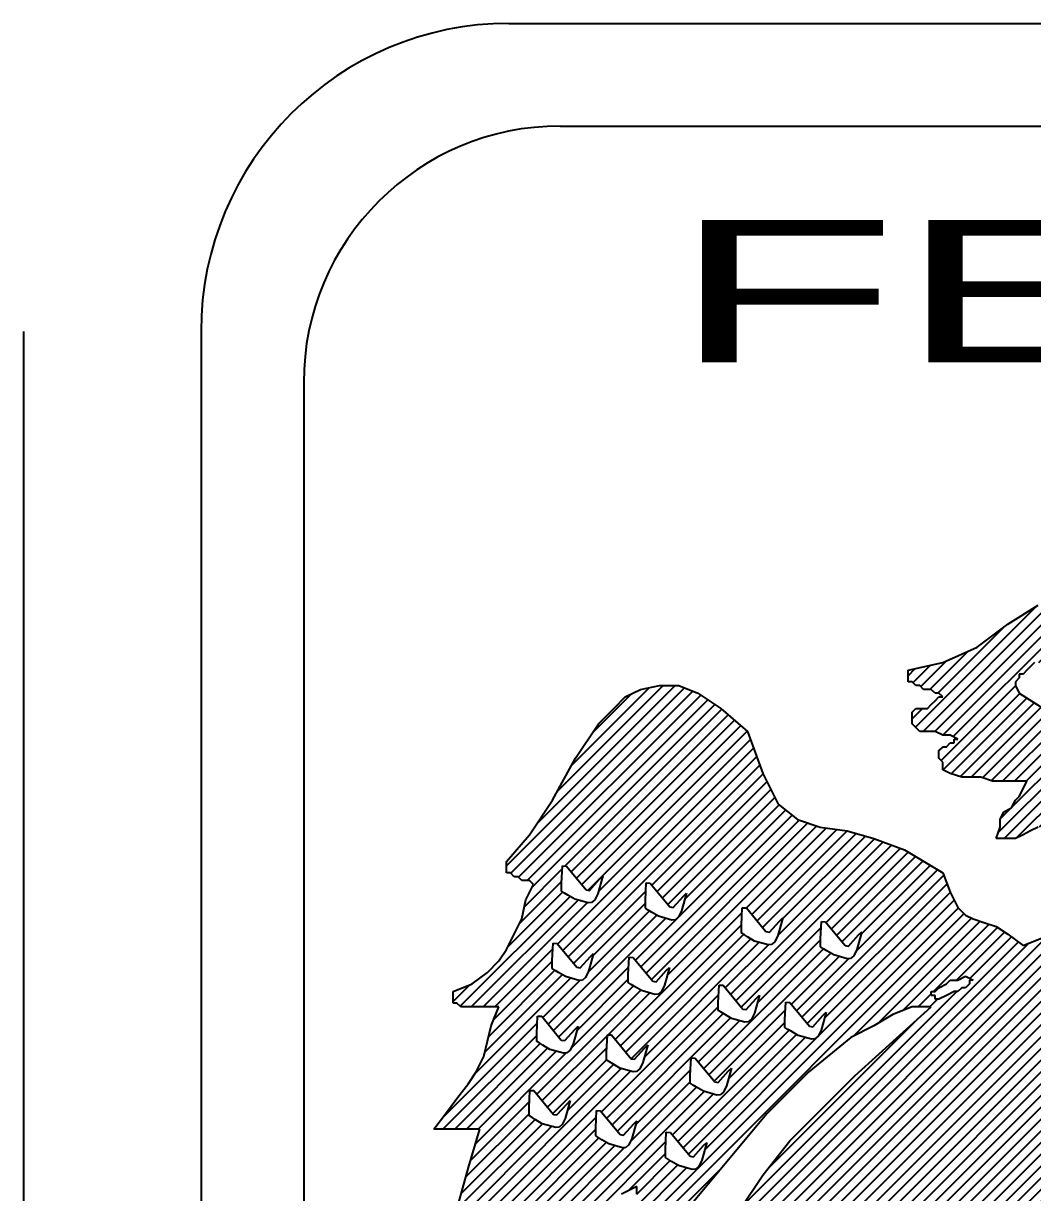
# Model space of a CAD drawing. Header units: millimetres. Extents: x -90 to 45, y 1085 to 1175.
# Drawn here: x 31.46 to 34.929, y 1156.19 to 1160.209 of the extents above; entities that cross this region are included whole.
import ezdxf
from ezdxf.enums import TextEntityAlignment as Align

# ---------------------------------------------------------------- set-up
doc = ezdxf.new("R2010")
doc.units = ezdxf.units.MM
doc.linetypes.add('ACAD_ISO04W100', pattern=[30, 24, -3, 0, -3])
doc.layers.add('CUADRO DE DATOS', color=254, linetype='Continuous')
doc.layers.add('Eje', color=30, linetype='ACAD_ISO04W100')
doc.styles.get("Standard").update_dxf_attribs({"font": 'STENCIL.TTF', "height": 0.1})

msp = doc.modelspace()

# ---------------------------------------------------------------- hatches: boundary and pattern name
at = {"layer": 'Eje'}
h = msp.add_hatch(dxfattribs=at)
h.set_pattern_fill('ANSI31', color=256, scale=0.009, style=0)
h.set_pattern_definition([(45, (28.691209, 1153.48995), (-0.02020558, 0.02020558), [])])
h.paths.add_polyline_path([(35.606, 1156.2105), (35.7112, 1156.342), (35.7901, 1156.4866), (35.8295, 1156.6313), (35.8427, 1156.7627), (35.8295, 1156.8942), (35.7901, 1157.0257), (35.7375, 1157.144), (35.6586, 1157.2624), (35.5534, 1157.3807), (35.4482, 1157.499), (35.3168, 1157.6042), (35.1721, 1157.7094), (35.0275, 1157.8146), (34.8829, 1157.9066), (34.8697, 1157.9329), (34.8697, 1157.9461), (34.8829, 1157.9592), (34.8829, 1157.9724), (34.896, 1157.9724), (34.9092, 1157.9855), (34.9223, 1157.9987), (34.9355, 1158.0118), (34.9749, 1158.0118), (35.0144, 1158.0118), (35.0407, 1158.025), (35.0669, 1158.0381), (35.0932, 1158.0513), (35.1195, 1158.0776), (35.159, 1158.1038), (35.1984, 1158.1433), (35.2116, 1158.1301), (35.2247, 1158.1301), (35.251, 1158.117), (35.2642, 1158.117), (35.2905, 1158.117), (35.3036, 1158.117), (35.3168, 1158.1301), (35.3168, 1158.1564), (35.2773, 1158.209), (35.2247, 1158.2485), (35.1853, 1158.2616), (35.1327, 1158.2748), (35.0407, 1158.2485), (34.9486, 1158.209), (34.8434, 1158.1433), (34.7382, 1158.0644), (34.6199, 1158.0118), (34.5016, 1157.9855), (34.5016, 1157.9724), (34.5016, 1157.9592), (34.5016, 1157.9461), (34.5147, 1157.9461), (34.5279, 1157.9329), (34.541, 1157.9329), (34.5542, 1157.9198), (34.5805, 1157.9198), (34.5936, 1157.9066), (34.6068, 1157.9066), (34.6199, 1157.8935), (34.6068, 1157.8935), (34.5936, 1157.8803), (34.5805, 1157.8672), (34.5673, 1157.854), (34.5542, 1157.854), (34.5279, 1157.854), (34.5147, 1157.8409), (34.5147, 1157.8277), (34.5147, 1157.8146), (34.5147, 1157.8014), (34.5279, 1157.7883), (34.541, 1157.7751), (34.5542, 1157.7751), (34.5805, 1157.7751), (34.5936, 1157.7751), (34.6199, 1157.762), (34.6331, 1157.762), (34.6462, 1157.762), (34.6725, 1157.7489), (34.6594, 1157.7489), (34.6594, 1157.7357), (34.6462, 1157.7357), (34.6331, 1157.7226), (34.6199, 1157.7226), (34.6068, 1157.7094), (34.6068, 1157.6963), (34.6068, 1157.6831), (34.6199, 1157.67), (34.6199, 1157.6568), (34.6199, 1157.6437), (34.6462, 1157.6305), (34.6857, 1157.6174), (34.7119, 1157.6174), (34.7514, 1157.6174), (34.7908, 1157.6042), (34.8303, 1157.6042), (34.8697, 1157.6042), (34.9092, 1157.6042), (34.896, 1157.5779), (34.8829, 1157.5516), (34.8697, 1157.5385), (34.8566, 1157.5122), (34.8303, 1157.499), (34.8171, 1157.4727), (34.8171, 1157.4464), (34.804, 1157.407), (34.8303, 1157.407), (34.8697, 1157.407), (34.896, 1157.4201), (34.9223, 1157.4333), (34.9486, 1157.4464), (34.9881, 1157.4596), (35.0144, 1157.4596), (35.0538, 1157.4727), (35.0538, 1157.4464), (35.0407, 1157.4333), (35.0407, 1157.407), (35.0275, 1157.3807), (35.0275, 1157.3544), (35.0144, 1157.3281), (35.0012, 1157.3018), (34.9881, 1157.2624), (35.0012, 1157.2492), (35.0144, 1157.2361), (35.0275, 1157.2361), (35.0407, 1157.2361), (35.0538, 1157.2492), (35.0669, 1157.2624), (35.0932, 1157.2887), (35.1064, 1157.315), (35.1327, 1157.3281), (35.1458, 1157.3413), (35.1721, 1157.3544), (35.1984, 1157.3544), (35.1853, 1157.2887), (35.159, 1157.2361), (35.1327, 1157.1835), (35.1064, 1157.1572), (35.0669, 1157.1177), (35.0144, 1157.0914), (34.9618, 1157.0652), (34.896, 1157.0389), (34.8434, 1157.0783), (34.804, 1157.1046), (34.7645, 1157.1177), (34.7251, 1157.1309), (34.6988, 1157.144), (34.6725, 1157.1703), (34.6462, 1157.2229), (34.6199, 1157.2887), (34.4884, 1157.3676), (34.3832, 1157.407), (34.2912, 1157.4333), (34.1992, 1157.4464), (34.1203, 1157.4727), (34.0545, 1157.5253), (34.002, 1157.6305), (33.9494, 1157.7751), (33.8573, 1157.854), (33.7784, 1157.9066), (33.7127, 1157.9329), (33.647, 1157.9329), (33.5812, 1157.9198), (33.5286, 1157.8935), (33.4892, 1157.854), (33.4366, 1157.8014), (33.3577, 1157.6831), (33.2788, 1157.5385), (33.1999, 1157.4201), (33.121, 1157.3281), (33.121, 1157.315), (33.121, 1157.3018), (33.121, 1157.2887), (33.1342, 1157.2887), (33.1473, 1157.2755), (33.1605, 1157.2755), (33.1736, 1157.2624), (33.1868, 1157.2624), (33.1999, 1157.2624), (33.2131, 1157.2492), (33.1868, 1157.1966), (33.1736, 1157.1309), (33.1473, 1157.0783), (33.121, 1157.0257), (33.0947, 1156.9863), (33.0553, 1156.9468), (33.0027, 1156.9074), (32.937, 1156.8811), (32.937, 1156.8679), (32.937, 1156.8548), (32.937, 1156.8416), (32.9501, 1156.8416), (32.9633, 1156.8285), (32.9764, 1156.8285), (32.9896, 1156.8285), (33.0027, 1156.8285), (33.029, 1156.8285), (33.0553, 1156.8285), (33.0947, 1156.8285), (33.0684, 1156.7627), (33.0553, 1156.7102), (33.0421, 1156.6576), (33.0158, 1156.605), (32.9896, 1156.5655), (32.9501, 1156.5129), (32.9107, 1156.4603), (32.8712, 1156.4077), (32.8844, 1156.4077), (32.9107, 1156.4077), (32.9238, 1156.4077), (32.9501, 1156.4077), (32.9633, 1156.4077), (32.9896, 1156.4077), (33.0027, 1156.4077), (33.029, 1156.4077), (32.9896, 1156.2763), (32.9501, 1156.1316), (32.9238, 1156.0002), (32.8844, 1155.8687), (32.8712, 1155.724), (32.8581, 1155.5794), (32.8449, 1155.4348), (32.8449, 1155.277), (32.8712, 1155.3428), (32.9107, 1155.4479), (32.9501, 1155.5663), (33.0158, 1155.6978), (33.0684, 1155.8292), (33.1342, 1155.9344), (33.1868, 1156.0133), (33.2394, 1156.0396), (33.2394, 1156.0002), (33.2262, 1155.9607), (33.2262, 1155.9213), (33.2262, 1155.8818), (33.2262, 1155.8292), (33.2262, 1155.7898), (33.2262, 1155.7503), (33.2394, 1155.6978), (33.2657, 1155.7635), (33.292, 1155.8292), (33.3314, 1155.9081), (33.3708, 1156.0002), (33.4103, 1156.079), (33.4629, 1156.1448), (33.5155, 1156.1842), (33.5681, 1156.2105), (33.5681, 1156.1842), (33.5549, 1156.1448), (33.5549, 1156.1053), (33.5549, 1156.0659), (33.5549, 1156.0265), (33.5681, 1155.987), (33.5681, 1155.9476), (33.5812, 1155.895), (33.6601, 1156.0133), (33.7521, 1156.1448), (33.8836, 1156.3026), (34.0151, 1156.4603), (34.1597, 1156.605), (34.3044, 1156.7233), (34.3832, 1156.7627), (34.449, 1156.8022), (34.5147, 1156.8285), (34.5805, 1156.8285), (34.3175, 1156.5918), (34.094, 1156.3683), (34.002, 1156.25), (33.9231, 1156.1316), (33.8573, 1156.0133), (33.7916, 1155.8818), (33.7521, 1155.7503), (33.7258, 1155.6189), (33.7127, 1155.4742), (33.7258, 1155.3296), (33.739, 1155.1718), (33.7784, 1155.0141), (33.8442, 1154.8431), (33.9231, 1154.6591), (34.0151, 1154.5276), (34.1203, 1154.4224), (34.2255, 1154.3304), (34.3438, 1154.2646), (34.4621, 1154.1989), (34.6068, 1154.1594), (34.7645, 1154.1068), (34.9355, 1154.0805), (35.0669, 1154.0805), (35.1721, 1154.0805), (35.2773, 1154.1068), (35.3694, 1154.12), (35.4614, 1154.1594), (35.5666, 1154.212), (35.6718, 1154.2646), (35.7901, 1154.3435), (35.869, 1154.3435), (35.9479, 1154.3566), (36.0399, 1154.3829), (36.1188, 1154.4092), (36.2108, 1154.4487), (36.2766, 1154.4881), (36.3555, 1154.5407), (36.4212, 1154.5933), (36.4738, 1154.6591), (36.5132, 1154.7248), (36.5395, 1154.7905), (36.5527, 1154.8563), (36.5527, 1154.9352), (36.5264, 1155.0141), (36.4869, 1155.0929), (36.4212, 1155.1718), (36.403, 1155.1815), (36.2348, 1155.1209), (36.1714, 1155.0798), (36.0925, 1155.0141), (36.0005, 1154.9483), (35.8953, 1154.8826), (35.8032, 1154.83), (35.7112, 1154.7905), (35.6455, 1154.7642), (35.6455, 1154.7511), (35.6323, 1154.7379), (35.6323, 1154.7248), (35.6323, 1154.7116), (35.6455, 1154.7116), (35.6586, 1154.6985), (35.6849, 1154.6985), (35.6981, 1154.6854), (35.7244, 1154.6854), (35.7506, 1154.6854), (35.7769, 1154.6722), (35.8032, 1154.6722), (35.7769, 1154.6065), (35.7375, 1154.5407), (35.6849, 1154.4881), (35.6192, 1154.4618), (35.5534, 1154.4355), (35.4745, 1154.4092), (35.3956, 1154.3961), (35.3168, 1154.3961), (35.1458, 1154.4092), (34.9749, 1154.4487), (34.8303, 1154.4881), (34.7251, 1154.5407), (34.6068, 1154.6459), (34.5279, 1154.7642), (34.4621, 1154.8694), (34.4358, 1154.9746), (34.4227, 1155.0798), (34.4358, 1155.1718), (34.4753, 1155.277), (34.5147, 1155.3691), (34.5805, 1155.4479), (34.6594, 1155.54), (34.7514, 1155.6189), (34.8434, 1155.6978), (35.0538, 1155.8161), (35.2773, 1155.9213), (35.4614, 1156.0659)])
h.paths.add_polyline_path([(34.7119, 1156.9074), (34.6988, 1156.8942), (34.6857, 1156.8942), (34.6725, 1156.8811), (34.6594, 1156.8811), (34.6331, 1156.8679), (34.6068, 1156.8548), (34.5936, 1156.8548), (34.5936, 1156.8679), (34.5805, 1156.8679), (34.5805, 1156.8811), (34.5936, 1156.8811), (34.6068, 1156.8942), (34.6331, 1156.9074), (34.6462, 1156.9205), (34.6594, 1156.9205), (34.6725, 1156.9205), (34.6988, 1156.9337), (34.7251, 1156.9205), (34.7119, 1156.9205)], flags=16)
h.paths.add_polyline_path([(34.2021, 1156.7487), (34.1917, 1156.7273), (34.1807, 1156.7182), (34.1691, 1156.7169), (34.1226, 1156.73), (34.0987, 1156.7444), (34.0877, 1156.7511), (34.0775, 1156.7574), (34.0775, 1156.7666), (34.0775, 1156.7758), (34.0775, 1156.785), (34.0803, 1156.8445), (34.0944, 1156.8439), (34.1618, 1156.7621), (34.1734, 1156.7603), (34.2082, 1156.7988), (34.2192, 1156.8097)], flags=16)
h.paths.add_polyline_path([(34.3143, 1157.0042), (34.3033, 1156.995), (34.2917, 1156.9938), (34.2452, 1157.0069), (34.2212, 1157.0212), (34.2102, 1157.028), (34.2001, 1157.0343), (34.2001, 1157.0435), (34.2001, 1157.0527), (34.2001, 1157.0619), (34.2029, 1157.1214), (34.217, 1157.1208), (34.2844, 1157.039), (34.296, 1157.0372), (34.3308, 1157.0756), (34.3418, 1157.0866), (34.3247, 1157.0256)], flags=16)
h.paths.add_polyline_path([(33.9729, 1156.8073), (33.9625, 1156.7859), (33.9515, 1156.7767), (33.9399, 1156.7755), (33.8935, 1156.7886), (33.8695, 1156.8029), (33.8585, 1156.8097), (33.8484, 1156.816), (33.8484, 1156.8252), (33.8484, 1156.8344), (33.8484, 1156.8436), (33.8512, 1156.9031), (33.8652, 1156.9025), (33.9326, 1156.8207), (33.9442, 1156.8189), (33.979, 1156.8573), (33.99, 1156.8683)], flags=16)
h.paths.add_polyline_path([(34.0425, 1157.0521), (34.0315, 1157.0429), (34.0199, 1157.0417), (33.9734, 1157.0548), (33.9494, 1157.0692), (33.9384, 1157.0759), (33.9283, 1157.0822), (33.9283, 1157.0914), (33.9283, 1157.1006), (33.9283, 1157.1098), (33.9311, 1157.1693), (33.9452, 1157.1687), (34.0125, 1157.0869), (34.0242, 1157.0851), (34.059, 1157.1235), (34.07, 1157.1345), (34.0529, 1157.0735)], flags=16)
h.paths.add_polyline_path([(33.8941, 1156.6181), (33.877, 1156.557), (33.8666, 1156.5356), (33.8556, 1156.5265), (33.844, 1156.5253), (33.7975, 1156.5383), (33.7736, 1156.5527), (33.7626, 1156.5594), (33.7524, 1156.5658), (33.7524, 1156.575), (33.7524, 1156.5842), (33.7524, 1156.5934), (33.7552, 1156.6528), (33.7693, 1156.6522), (33.8367, 1156.5704), (33.8483, 1156.5686), (33.8831, 1156.6071)], flags=16)
h.paths.add_polyline_path([(33.8088, 1156.3625), (33.7917, 1156.3014), (33.7813, 1156.2801), (33.7703, 1156.2709), (33.7587, 1156.2697), (33.7122, 1156.2828), (33.6883, 1156.2971), (33.6773, 1156.3039), (33.6672, 1156.3102), (33.6672, 1156.3194), (33.6672, 1156.3286), (33.6672, 1156.3378), (33.6699, 1156.3973), (33.684, 1156.3967), (33.7514, 1156.3149), (33.763, 1156.313), (33.7978, 1156.3515)], flags=16)
h.paths.add_polyline_path([(33.6638, 1156.9031), (33.6534, 1156.8817), (33.6424, 1156.8726), (33.6308, 1156.8713), (33.5843, 1156.8844), (33.5604, 1156.8988), (33.5494, 1156.9055), (33.5392, 1156.9118), (33.5392, 1156.921), (33.5392, 1156.9302), (33.5392, 1156.9394), (33.542, 1156.9989), (33.5561, 1156.9983), (33.6235, 1156.9165), (33.6351, 1156.9147), (33.6699, 1156.9532), (33.6809, 1156.9642)], flags=16)
h.paths.add_polyline_path([(33.6063, 1156.6979), (33.5892, 1156.6369), (33.5788, 1156.6155), (33.5678, 1156.6064), (33.5562, 1156.6051), (33.5097, 1156.6182), (33.4857, 1156.6326), (33.4747, 1156.6393), (33.4646, 1156.6456), (33.4646, 1156.6548), (33.4646, 1156.664), (33.4646, 1156.6732), (33.4674, 1156.7327), (33.4815, 1156.7321), (33.5489, 1156.6503), (33.5605, 1156.6485), (33.5953, 1156.6869)], flags=16)
h.paths.add_polyline_path([(33.569, 1156.437), (33.5519, 1156.376), (33.5415, 1156.3546), (33.5305, 1156.3455), (33.5189, 1156.3442), (33.4724, 1156.3573), (33.4484, 1156.3717), (33.4374, 1156.3784), (33.4273, 1156.3847), (33.4273, 1156.3939), (33.4273, 1156.4031), (33.4273, 1156.4123), (33.4301, 1156.4718), (33.4442, 1156.4712), (33.5115, 1156.3894), (33.5232, 1156.3876), (33.558, 1156.4261)], flags=16)
h.paths.add_polyline_path([(33.7224, 1157.1587), (33.712, 1157.1373), (33.701, 1157.1281), (33.6894, 1157.1269), (33.643, 1157.14), (33.619, 1157.1544), (33.608, 1157.1611), (33.5979, 1157.1674), (33.5979, 1157.1766), (33.5979, 1157.1858), (33.5979, 1157.195), (33.6007, 1157.2545), (33.6147, 1157.2539), (33.6821, 1157.1721), (33.6937, 1157.1703), (33.7285, 1157.2087), (33.7395, 1157.2197)], flags=16)
h.paths.add_polyline_path([(35.0407, 1158.0776), (35.0407, 1158.0907), (35.0407, 1158.1038), (35.0407, 1158.117), (35.0538, 1158.117), (35.0538, 1158.1301), (35.0538, 1158.1433), (35.0669, 1158.1433), (35.0669, 1158.1564), (35.0801, 1158.1564), (35.0932, 1158.1564), (35.1064, 1158.1564), (35.1195, 1158.1564), (35.1064, 1158.1433), (35.1064, 1158.1301), (35.0932, 1158.117), (35.0932, 1158.1038), (35.0801, 1158.1038), (35.0669, 1158.0907), (35.0538, 1158.0907)], flags=16)
h.paths.add_polyline_path([(36.2371, 1155.0141), (36.2634, 1155.0272), (36.2897, 1155.0403), (36.316, 1155.0666), (36.3423, 1155.0798), (36.3686, 1155.0798), (36.3949, 1155.0798), (36.4212, 1155.0535), (36.4343, 1155.0141), (36.4081, 1155.0009), (36.3949, 1154.9746), (36.3686, 1154.9615), (36.3423, 1154.9483), (36.3292, 1154.9352), (36.3029, 1154.922), (36.2766, 1154.9089), (36.2503, 1154.9089), (36.2371, 1154.9352), (36.2371, 1154.9483), (36.224, 1154.9615), (36.224, 1154.9746), (36.2371, 1154.9746), (36.2371, 1154.9878), (36.2371, 1155.0009)], flags=16)
h.paths.add_polyline_path([(33.3665, 1156.7618), (33.3494, 1156.7008), (33.339, 1156.6794), (33.328, 1156.6702), (33.3163, 1156.669), (33.2699, 1156.6821), (33.2459, 1156.6965), (33.2349, 1156.7032), (33.2248, 1156.7095), (33.2248, 1156.7187), (33.2248, 1156.7279), (33.2248, 1156.7371), (33.2276, 1156.7966), (33.2416, 1156.796), (33.309, 1156.7142), (33.3206, 1156.7124), (33.3555, 1156.7508)], flags=16)
h.paths.add_polyline_path([(33.3398, 1156.5063), (33.3227, 1156.4452), (33.3123, 1156.4238), (33.3013, 1156.4147), (33.2897, 1156.4135), (33.2432, 1156.4265), (33.2193, 1156.4409), (33.2083, 1156.4476), (33.1981, 1156.4539), (33.1981, 1156.4631), (33.1981, 1156.4723), (33.1981, 1156.4816), (33.2009, 1156.541), (33.215, 1156.5404), (33.2824, 1156.4586), (33.294, 1156.4568), (33.3288, 1156.4953)], flags=16)
h.paths.add_polyline_path([(33.4026, 1156.951), (33.3923, 1156.9296), (33.3813, 1156.9205), (33.3696, 1156.9193), (33.3232, 1156.9323), (33.2992, 1156.9467), (33.2882, 1156.9534), (33.2781, 1156.9598), (33.2781, 1156.969), (33.2781, 1156.9782), (33.2781, 1156.9874), (33.2809, 1157.0468), (33.2949, 1157.0462), (33.3623, 1156.9644), (33.3739, 1156.9626), (33.4088, 1157.0011), (33.4198, 1157.0121)], flags=16)
h.paths.add_polyline_path([(33.4346, 1157.2172), (33.4242, 1157.1959), (33.4132, 1157.1867), (33.4016, 1157.1855), (33.3551, 1157.1986), (33.3312, 1157.2129), (33.3202, 1157.2196), (33.3101, 1157.226), (33.3101, 1157.2352), (33.3101, 1157.2444), (33.3101, 1157.2536), (33.3128, 1157.3131), (33.3269, 1157.3124), (33.3943, 1157.2307), (33.4059, 1157.2288), (33.4407, 1157.2673), (33.4517, 1157.2783)], flags=16)
h.paths.add_polyline_path([(36.0793, 1154.7642), (36.0925, 1154.7642), (36.1056, 1154.7642), (36.1188, 1154.7642), (36.1319, 1154.7642), (36.1188, 1154.7379), (36.1056, 1154.6985), (36.1056, 1154.6722), (36.0925, 1154.6459), (36.0925, 1154.6196), (36.0793, 1154.5933), (36.0793, 1154.5539), (36.0793, 1154.5013), (36.0925, 1154.5013), (36.0925, 1154.4881), (36.1056, 1154.4881), (36.1056, 1154.475), (36.1056, 1154.4618), (36.1056, 1154.4487), (36.1056, 1154.4355), (36.0925, 1154.4355), (36.0662, 1154.4224), (36.0531, 1154.4224), (36.0399, 1154.4224), (36.0268, 1154.4224), (36.0136, 1154.4224), (36.0005, 1154.4224), (35.9873, 1154.4224), (35.9742, 1154.4224), (35.961, 1154.4224), (35.961, 1154.4355), (35.9479, 1154.4355), (35.9347, 1154.4355), (35.9216, 1154.4487), (35.9216, 1154.4881), (35.9347, 1154.5407), (35.9479, 1154.5802), (35.9742, 1154.6065), (35.9873, 1154.6459), (36.0136, 1154.6854), (36.0399, 1154.7116), (36.0662, 1154.7511), (36.0793, 1154.7511)], flags=16)
h.paths.add_polyline_path([(36.3762, 1154.8341), (36.4606, 1154.8957), (36.4738, 1154.8957), (36.4869, 1154.9089), (36.5001, 1154.9089), (36.5132, 1154.9089), (36.5132, 1154.8957), (36.5132, 1154.8694), (36.5001, 1154.8563), (36.5001, 1154.8431), (36.4224, 1154.7451), (36.2882, 1154.5947), (36.2572, 1154.5895), (36.2456, 1154.614), (36.2376, 1154.6693), (36.2805, 1154.7484)], flags=16)

# ---------------------------------------------------------------- linework, layer by layer
at = {"layer": 'CUADRO DE DATOS'}
for p, q in [((33.1291, 1160.2088), (37.6169, 1160.2088)), ((33.3055, 1159.8559), (37.4404, 1159.8559)), ((31.4599, 1159.1503), (31.4599, 1153.2945)), ((32.0706, 1159.1503), (32.0706, 1153.2945)), ((32.4234, 1158.9739), (32.4234, 1153.4709))]:
    msp.add_line(p, q, dxfattribs=at)
for centre, radius in [((33.1291, 1159.1503), 1.0585), ((33.3055, 1158.9739), 0.8821)]:
    msp.add_arc(centre, radius, 90, 180, dxfattribs=at)
at = {"layer": 'Eje'}
for points in [[(34.9486, 1157.4464), (34.9223, 1157.4333), (34.896, 1157.4201), (34.8697, 1157.407), (34.8303, 1157.407), (34.804, 1157.407), (34.8171, 1157.4464), (34.8171, 1157.4727), (34.8303, 1157.499), (34.8566, 1157.5122), (34.8697, 1157.5385), (34.8829, 1157.5516), (34.896, 1157.5779), (34.9092, 1157.6042), (34.8697, 1157.6042), (34.8303, 1157.6042), (34.7908, 1157.6042), (34.7514, 1157.6174), (34.7119, 1157.6174), (34.6857, 1157.6174), (34.6462, 1157.6305), (34.6199, 1157.6437), (34.6199, 1157.6568), (34.6199, 1157.67), (34.6199, 1157.67), (34.6068, 1157.6831), (34.6068, 1157.6831), (34.6068, 1157.6963), (34.6068, 1157.7094), (34.6068, 1157.7094), (34.6199, 1157.7226), (34.6331, 1157.7226), (34.6462, 1157.7357), (34.6594, 1157.7357), (34.6594, 1157.7357), (34.6594, 1157.7357), (34.6594, 1157.7489), (34.6725, 1157.7489), (34.6462, 1157.762), (34.6331, 1157.762), (34.6199, 1157.762), (34.5936, 1157.7751), (34.5805, 1157.7751), (34.5542, 1157.7751), (34.541, 1157.7751), (34.5279, 1157.7883), (34.5279, 1157.7883), (34.5147, 1157.8014), (34.5147, 1157.8014), (34.5147, 1157.8146), (34.5147, 1157.8277), (34.5147, 1157.8277), (34.5147, 1157.8409), (34.5147, 1157.8409), (34.5279, 1157.854), (34.5542, 1157.854), (34.5673, 1157.854), (34.5805, 1157.8672), (34.5805, 1157.8672), (34.5936, 1157.8803), (34.6068, 1157.8935), (34.6199, 1157.8935), (34.6068, 1157.9066), (34.5936, 1157.9066), (34.5805, 1157.9198), (34.5542, 1157.9198), (34.541, 1157.9329), (34.5279, 1157.9329), (34.5147, 1157.9461), (34.5016, 1157.9461), (34.5016, 1157.9592), (34.5016, 1157.9592), (34.5016, 1157.9724), (34.5016, 1157.9724), (34.5016, 1157.9724), (34.5016, 1157.9855), (34.5016, 1157.9855), (34.5016, 1157.9855), (34.6199, 1158.0118), (34.7382, 1158.0644), (34.8434, 1158.1433), (34.9486, 1158.209)], [(34.9355, 1158.0118), (34.9223, 1157.9987), (34.9092, 1157.9855), (34.896, 1157.9724), (34.8829, 1157.9724), (34.8829, 1157.9592), (34.8697, 1157.9461), (34.8697, 1157.9329), (34.8829, 1157.9066), (35.0275, 1157.8146)], [(32.9501, 1156.1316), (32.9896, 1156.2763), (33.029, 1156.4077), (33.0027, 1156.4077), (32.9896, 1156.4077), (32.9633, 1156.4077), (32.9501, 1156.4077), (32.9238, 1156.4077), (32.9107, 1156.4077), (32.8844, 1156.4077), (32.8712, 1156.4077), (32.9107, 1156.4603), (32.9501, 1156.5129), (32.9896, 1156.5655), (33.0158, 1156.605), (33.0421, 1156.6576), (33.0553, 1156.7102), (33.0684, 1156.7627), (33.0947, 1156.8285), (33.0553, 1156.8285), (33.029, 1156.8285), (33.0027, 1156.8285), (32.9896, 1156.8285), (32.9764, 1156.8285), (32.9633, 1156.8285), (32.9501, 1156.8416), (32.937, 1156.8416), (32.937, 1156.8548), (32.937, 1156.8548), (32.937, 1156.8679), (32.937, 1156.8679), (32.937, 1156.8679), (32.937, 1156.8811), (32.937, 1156.8811), (32.937, 1156.8811), (33.0027, 1156.9074), (33.0553, 1156.9468), (33.0947, 1156.9863), (33.121, 1157.0257), (33.1473, 1157.0783), (33.1736, 1157.1309), (33.1868, 1157.1966), (33.2131, 1157.2492), (33.1999, 1157.2624), (33.1868, 1157.2624), (33.1736, 1157.2624), (33.1605, 1157.2755), (33.1473, 1157.2755), (33.1342, 1157.2887), (33.1342, 1157.2887), (33.121, 1157.2887), (33.121, 1157.3018), (33.121, 1157.3018), (33.121, 1157.3018), (33.121, 1157.315), (33.121, 1157.315), (33.121, 1157.3281), (33.121, 1157.3281), (33.121, 1157.3281), (33.1999, 1157.4201), (33.2788, 1157.5385), (33.3577, 1157.6831), (33.4366, 1157.8014), (33.4892, 1157.854), (33.5286, 1157.8935), (33.5812, 1157.9198), (33.647, 1157.9329), (33.7127, 1157.9329), (33.7784, 1157.9066), (33.8573, 1157.854), (33.9494, 1157.7751), (34.002, 1157.6305), (34.0545, 1157.5253), (34.1203, 1157.4727), (34.1992, 1157.4464), (34.2912, 1157.4333), (34.3832, 1157.407), (34.4884, 1157.3676), (34.6199, 1157.2887), (34.6462, 1157.2229), (34.6725, 1157.1703), (34.6988, 1157.144), (34.7251, 1157.1309), (34.7645, 1157.1177), (34.804, 1157.1046), (34.8434, 1157.0783), (34.896, 1157.0389), (34.9618, 1157.0652)], [(33.3101, 1157.226), (33.3101, 1157.2352), (33.3101, 1157.2352), (33.3101, 1157.2444), (33.3101, 1157.2444), (33.3101, 1157.2536), (33.3101, 1157.2536), (33.3128, 1157.3131), (33.3128, 1157.3131), (33.3269, 1157.3124), (33.3943, 1157.2307), (33.3943, 1157.2307), (33.4059, 1157.2288), (33.4407, 1157.2673), (33.4407, 1157.2673), (33.4517, 1157.2783), (33.4346, 1157.2172), (33.4242, 1157.1959), (33.4132, 1157.1867), (33.4132, 1157.1867), (33.4016, 1157.1855), (33.3551, 1157.1986), (33.3312, 1157.2129), (33.3202, 1157.2196), (33.3101, 1157.226), (33.3101, 1157.226)], [(33.5979, 1157.1674), (33.5979, 1157.1766), (33.5979, 1157.1766), (33.5979, 1157.1858), (33.5979, 1157.1858), (33.5979, 1157.195), (33.5979, 1157.195), (33.6007, 1157.2545), (33.6007, 1157.2545), (33.6147, 1157.2539), (33.6821, 1157.1721), (33.6821, 1157.1721), (33.6937, 1157.1703), (33.7285, 1157.2087), (33.7285, 1157.2087), (33.7395, 1157.2197), (33.7224, 1157.1587), (33.712, 1157.1373), (33.701, 1157.1281), (33.701, 1157.1281), (33.6894, 1157.1269), (33.643, 1157.14), (33.619, 1157.1544), (33.608, 1157.1611), (33.5979, 1157.1674), (33.5979, 1157.1674)], [(33.9283, 1157.0822), (33.9283, 1157.0914), (33.9283, 1157.0914), (33.9283, 1157.1006), (33.9283, 1157.1006), (33.9283, 1157.1098), (33.9283, 1157.1098), (33.9311, 1157.1693), (33.9311, 1157.1693), (33.9452, 1157.1687), (34.0125, 1157.0869), (34.0125, 1157.0869), (34.0242, 1157.0851), (34.059, 1157.1235), (34.059, 1157.1235), (34.07, 1157.1345), (34.0529, 1157.0735), (34.0425, 1157.0521), (34.0315, 1157.0429), (34.0315, 1157.0429), (34.0199, 1157.0417), (33.9734, 1157.0548), (33.9494, 1157.0692), (33.9384, 1157.0759), (33.9283, 1157.0822), (33.9283, 1157.0822)], [(34.2001, 1157.0343), (34.2001, 1157.0435), (34.2001, 1157.0435), (34.2001, 1157.0527), (34.2001, 1157.0527), (34.2001, 1157.0619), (34.2001, 1157.0619), (34.2029, 1157.1214), (34.2029, 1157.1214), (34.217, 1157.1208), (34.2844, 1157.039), (34.2844, 1157.039), (34.296, 1157.0372), (34.3308, 1157.0756), (34.3308, 1157.0756), (34.3418, 1157.0866), (34.3247, 1157.0256), (34.3143, 1157.0042), (34.3033, 1156.995), (34.3033, 1156.995), (34.2917, 1156.9938), (34.2452, 1157.0069), (34.2212, 1157.0212), (34.2102, 1157.028), (34.2001, 1157.0343), (34.2001, 1157.0343)], [(33.2781, 1156.9598), (33.2781, 1156.969), (33.2781, 1156.969), (33.2781, 1156.9782), (33.2781, 1156.9782), (33.2781, 1156.9874), (33.2781, 1156.9874), (33.2809, 1157.0468), (33.2809, 1157.0468), (33.2949, 1157.0462), (33.3623, 1156.9644), (33.3623, 1156.9644), (33.3739, 1156.9626), (33.4088, 1157.0011), (33.4088, 1157.0011), (33.4198, 1157.0121), (33.4026, 1156.951), (33.3923, 1156.9296), (33.3813, 1156.9205), (33.3813, 1156.9205), (33.3696, 1156.9193), (33.3232, 1156.9323), (33.2992, 1156.9467), (33.2882, 1156.9534), (33.2781, 1156.9598), (33.2781, 1156.9598)], [(33.5392, 1156.9118), (33.5392, 1156.921), (33.5392, 1156.921), (33.5392, 1156.9302), (33.5392, 1156.9302), (33.5392, 1156.9394), (33.5392, 1156.9394), (33.542, 1156.9989), (33.542, 1156.9989), (33.5561, 1156.9983), (33.6235, 1156.9165), (33.6235, 1156.9165), (33.6351, 1156.9147), (33.6699, 1156.9532), (33.6699, 1156.9532), (33.6809, 1156.9642), (33.6638, 1156.9031), (33.6534, 1156.8817), (33.6424, 1156.8726), (33.6424, 1156.8726), (33.6308, 1156.8713), (33.5843, 1156.8844), (33.5604, 1156.8988), (33.5494, 1156.9055), (33.5392, 1156.9118), (33.5392, 1156.9118)], [(34.6068, 1156.8548), (34.5936, 1156.8548), (34.5936, 1156.8548), (34.5936, 1156.8679), (34.5936, 1156.8679), (34.5936, 1156.8679), (34.5805, 1156.8679), (34.5805, 1156.8679), (34.5805, 1156.8811), (34.5936, 1156.8811), (34.6068, 1156.8942), (34.6331, 1156.9074), (34.6462, 1156.9205), (34.6594, 1156.9205), (34.6725, 1156.9205), (34.6988, 1156.9337), (34.7251, 1156.9205), (34.7119, 1156.9205), (34.7119, 1156.9074), (34.6988, 1156.8942), (34.6857, 1156.8942), (34.6725, 1156.8811), (34.6594, 1156.8811), (34.6331, 1156.8679), (34.6068, 1156.8548), (34.6068, 1156.8548)], [(33.8484, 1156.816), (33.8484, 1156.8252), (33.8484, 1156.8252), (33.8484, 1156.8344), (33.8484, 1156.8344), (33.8484, 1156.8436), (33.8484, 1156.8436), (33.8512, 1156.9031), (33.8512, 1156.9031), (33.8652, 1156.9025), (33.9326, 1156.8207), (33.9326, 1156.8207), (33.9442, 1156.8189), (33.979, 1156.8573), (33.979, 1156.8573), (33.99, 1156.8683), (33.9729, 1156.8073), (33.9625, 1156.7859), (33.9515, 1156.7767), (33.9515, 1156.7767), (33.9399, 1156.7755), (33.8935, 1156.7886), (33.8695, 1156.8029), (33.8585, 1156.8097), (33.8484, 1156.816), (33.8484, 1156.816)], [(33.9231, 1156.1316), (34.002, 1156.25), (34.094, 1156.3683), (34.3175, 1156.5918), (34.5805, 1156.8285), (34.5147, 1156.8285), (34.449, 1156.8022), (34.3832, 1156.7627), (34.3044, 1156.7233), (34.1597, 1156.605), (34.0151, 1156.4603), (33.8836, 1156.3026), (33.7521, 1156.1448)], [(34.0775, 1156.7574), (34.0775, 1156.7666), (34.0775, 1156.7666), (34.0775, 1156.7758), (34.0775, 1156.7758), (34.0775, 1156.785), (34.0775, 1156.785), (34.0803, 1156.8445), (34.0803, 1156.8445), (34.0944, 1156.8439), (34.1618, 1156.7621), (34.1618, 1156.7621), (34.1734, 1156.7603), (34.2082, 1156.7988), (34.2082, 1156.7988), (34.2192, 1156.8097), (34.2021, 1156.7487), (34.1917, 1156.7273), (34.1807, 1156.7182), (34.1807, 1156.7182), (34.1691, 1156.7169), (34.1226, 1156.73), (34.0987, 1156.7444), (34.0877, 1156.7511), (34.0775, 1156.7574), (34.0775, 1156.7574)], [(33.2248, 1156.7095), (33.2248, 1156.7187), (33.2248, 1156.7187), (33.2248, 1156.7279), (33.2248, 1156.7279), (33.2248, 1156.7371), (33.2248, 1156.7371), (33.2276, 1156.7966), (33.2276, 1156.7966), (33.2416, 1156.796), (33.309, 1156.7142), (33.309, 1156.7142), (33.3206, 1156.7124), (33.3555, 1156.7508), (33.3555, 1156.7508), (33.3665, 1156.7618), (33.3494, 1156.7008), (33.339, 1156.6794), (33.328, 1156.6702), (33.328, 1156.6702), (33.3163, 1156.669), (33.2699, 1156.6821), (33.2459, 1156.6965), (33.2349, 1156.7032), (33.2248, 1156.7095), (33.2248, 1156.7095)], [(33.4646, 1156.6456), (33.4646, 1156.6548), (33.4646, 1156.6548), (33.4646, 1156.664), (33.4646, 1156.664), (33.4646, 1156.6732), (33.4646, 1156.6732), (33.4674, 1156.7327), (33.4674, 1156.7327), (33.4815, 1156.7321), (33.5489, 1156.6503), (33.5489, 1156.6503), (33.5605, 1156.6485), (33.5953, 1156.6869), (33.5953, 1156.6869), (33.6063, 1156.6979), (33.5892, 1156.6369), (33.5788, 1156.6155), (33.5678, 1156.6064), (33.5678, 1156.6064), (33.5562, 1156.6051), (33.5097, 1156.6182), (33.4857, 1156.6326), (33.4747, 1156.6393), (33.4646, 1156.6456), (33.4646, 1156.6456)], [(33.7524, 1156.5658), (33.7524, 1156.575), (33.7524, 1156.575), (33.7524, 1156.5842), (33.7524, 1156.5842), (33.7524, 1156.5934), (33.7524, 1156.5934), (33.7552, 1156.6528), (33.7552, 1156.6528), (33.7693, 1156.6522), (33.8367, 1156.5704), (33.8367, 1156.5704), (33.8483, 1156.5686), (33.8831, 1156.6071), (33.8831, 1156.6071), (33.8941, 1156.6181), (33.877, 1156.557), (33.8666, 1156.5356), (33.8556, 1156.5265), (33.8556, 1156.5265), (33.844, 1156.5253), (33.7975, 1156.5383), (33.7736, 1156.5527), (33.7626, 1156.5594), (33.7524, 1156.5658), (33.7524, 1156.5658)], [(33.1981, 1156.4539), (33.1981, 1156.4631), (33.1981, 1156.4631), (33.1981, 1156.4723), (33.1981, 1156.4723), (33.1981, 1156.4816), (33.1981, 1156.4816), (33.2009, 1156.541), (33.2009, 1156.541), (33.215, 1156.5404), (33.2824, 1156.4586), (33.2824, 1156.4586), (33.294, 1156.4568), (33.3288, 1156.4953), (33.3288, 1156.4953), (33.3398, 1156.5063), (33.3227, 1156.4452), (33.3123, 1156.4238), (33.3013, 1156.4147), (33.3013, 1156.4147), (33.2897, 1156.4135), (33.2432, 1156.4265), (33.2193, 1156.4409), (33.2083, 1156.4476), (33.1981, 1156.4539), (33.1981, 1156.4539)], [(33.4273, 1156.3847), (33.4273, 1156.3939), (33.4273, 1156.3939), (33.4273, 1156.4031), (33.4273, 1156.4031), (33.4273, 1156.4123), (33.4273, 1156.4123), (33.4301, 1156.4718), (33.4301, 1156.4718), (33.4442, 1156.4712), (33.5115, 1156.3894), (33.5115, 1156.3894), (33.5232, 1156.3876), (33.558, 1156.4261), (33.558, 1156.4261), (33.569, 1156.437), (33.5519, 1156.376), (33.5415, 1156.3546), (33.5305, 1156.3455), (33.5305, 1156.3455), (33.5189, 1156.3442), (33.4724, 1156.3573), (33.4484, 1156.3717), (33.4374, 1156.3784), (33.4273, 1156.3847), (33.4273, 1156.3847)], [(33.6672, 1156.3102), (33.6672, 1156.3194), (33.6672, 1156.3194), (33.6672, 1156.3286), (33.6672, 1156.3286), (33.6672, 1156.3378), (33.6672, 1156.3378), (33.6699, 1156.3973), (33.6699, 1156.3973), (33.684, 1156.3967), (33.7514, 1156.3149), (33.7514, 1156.3149), (33.763, 1156.313), (33.7978, 1156.3515), (33.7978, 1156.3515), (33.8088, 1156.3625), (33.7917, 1156.3014), (33.7813, 1156.2801), (33.7703, 1156.2709), (33.7703, 1156.2709), (33.7587, 1156.2697), (33.7122, 1156.2828), (33.6883, 1156.2971), (33.6773, 1156.3039), (33.6672, 1156.3102), (33.6672, 1156.3102)], [(33.5681, 1156.1842), (33.5681, 1156.2105), (33.5155, 1156.1842)]]:
    msp.add_lwpolyline(points, dxfattribs=at)

# ---------------------------------------------------------------- texts
at = {"layer": 'CUADRO DE DATOS', "width": 1.937324}
msp.add_text('FESA', height=0.49023, dxfattribs=at).set_placement((33.6883, 1159.0432), (37.012, 1159.0432), align=Align.FIT)

doc.saveas('drawing.dxf')
